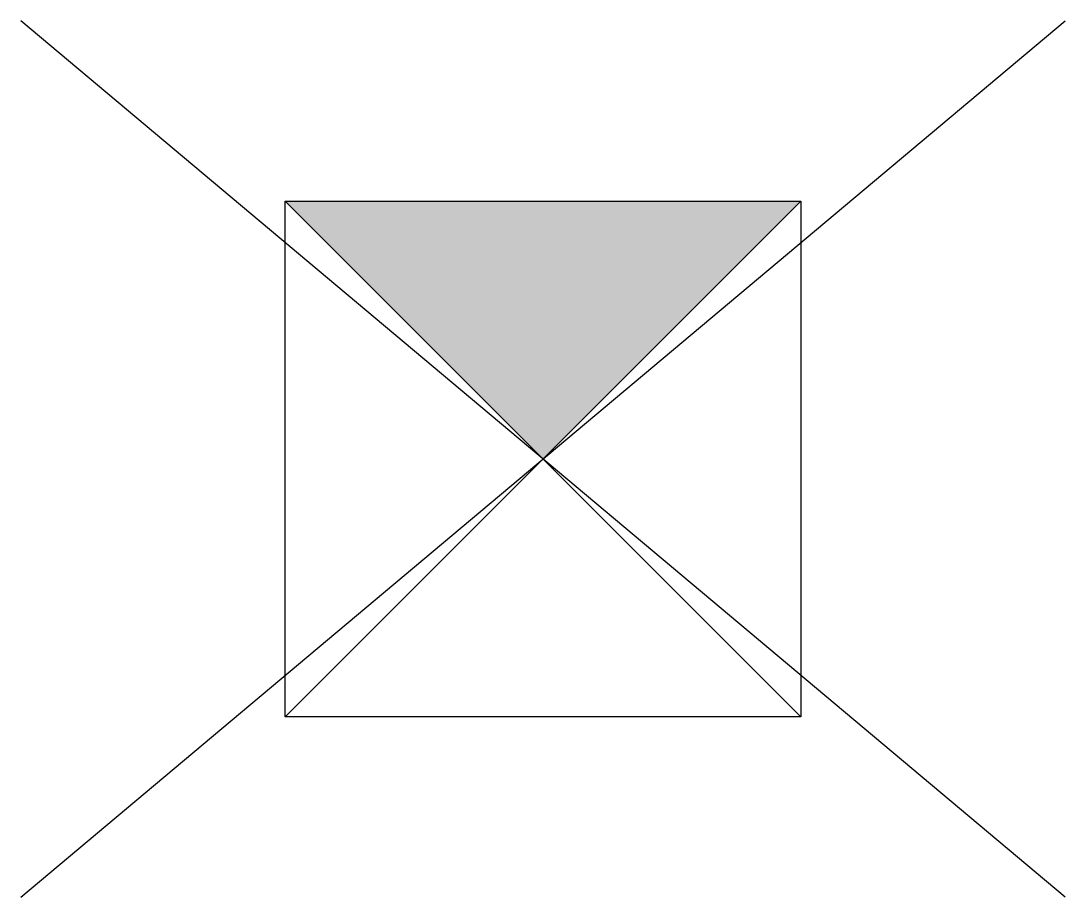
# Model space of a CAD drawing. Extents: x -1.01 to 1.01, y -0.85 to 0.85.
import ezdxf

# ---------------------------------------------------------------- set-up
doc = ezdxf.new("R2010")
doc.units = 0
doc.header["$LTSCALE"] = 0.2

msp = doc.modelspace()

# ---------------------------------------------------------------- hatches: boundary and pattern name
msp.add_hatch(color=256).paths.add_polyline_path([(0.5, 0.5), (-0.5, 0.5), (0, 0)])

# ---------------------------------------------------------------- linework, layer by layer
at = {"color": 0}
for p, q in [((-1.0122, -0.8493), (1.0122, 0.8493)), ((1.0122, -0.8493), (-1.0122, 0.8493))]:
    msp.add_line(p, q, dxfattribs=at)
for p, q in [((-0.5, 0.5), (0.5, -0.5)), ((0.5, 0.5), (-0.5, -0.5))]:
    msp.add_line(p, q)
at = {"flags": 128}
msp.add_lwpolyline([(-0.5, 0.5), (0.5, 0.5), (0.5, -0.5), (-0.5, -0.5)], close=True, dxfattribs=at)

doc.saveas('drawing.dxf')
